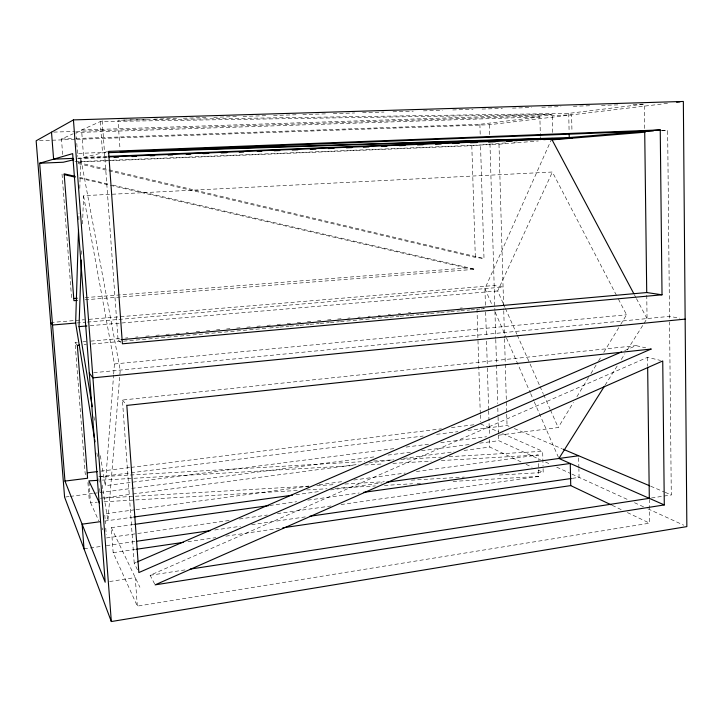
<?xml version="1.0" encoding="UTF-8"?>
<svg xmlns="http://www.w3.org/2000/svg" width="723" height="723" viewBox="0 0 723 723"><rect width="100%" height="100%" fill="white"/><g stroke="black" fill="none" stroke-linecap="round" stroke-linejoin="round"><path stroke-width="0.54" stroke-dasharray="3.62 2.71" d="M78.816 219.801L79.024 213.068M79.792 188.369L80.723 158.066L120.244 370.104L107.926 520.614L103.028 490.646M81.518 254.379L81.672 249.869M82.567 223.904L83.543 195.68L552.381 172.02L616.701 295.815M393.827 448.649L105.305 485.675L113.583 375.12M113.665 374.008L114.415 363.958L83.543 195.68M485.44 305.223L484.934 288.604L551.631 139.024M503.136 303.28L497.677 290.962L552.381 172.02M498.942 435.156L558.219 427.546L573.402 402.485M576.909 396.701L588.594 377.424M590.926 373.574L597.939 362.006M598.517 361.048L601.437 356.222M603.777 352.372L620.135 325.386M620.714 324.419L626.561 314.785L617.216 296.81M605.088 385.187L617.677 365.205M621.274 359.494L624.871 353.782M627.266 349.977L643.452 324.284M644.057 323.326L647.049 318.572L646.742 293.628M62.657 154.505L61.473 139.033L73.059 133.818M107.311 156.421L83.633 157.37L81.591 129.986L100.262 121.591L552.218 114.46L552.634 133.014M154.614 583.904L150.122 575.282L647.537 357.325L660.569 360.452M137.46 569.76L134.216 563.226L136.286 562.322M624.681 350.574L636.068 345.639L645.72 347.835M83.633 157.37L102.53 152.851L107.049 152.707M107.546 151.649L104.492 152.381L78.138 153.412M133.628 524.509L111.297 527.636L113.168 552.67L137.325 606.127L649.615 523.163L649.317 499.457M109.634 581.527L135.255 577.569L137.325 606.127M150.122 575.282L185.775 569.787M651.504 497.984L671.287 494.939L669.561 321.988M113.168 552.67L135.481 549.399M187.935 541.708L215.843 537.623M225.883 536.15L279.449 528.296M84.031 548.865L100.795 546.443M106.38 545.639L135.436 541.446M214.776 529.986L240.479 526.272M251.649 524.663L306.407 516.755M572.372 478.337L579.078 477.37L578.897 468.721M106.507 537.939L136.665 533.646M137.777 533.484L229.363 520.452M239.412 519.015L267.338 515.038M277.388 513.61L330.998 505.983M341.048 504.546L538.734 476.403L538.337 460.623M269.869 505.467L296.665 501.717M307.835 500.153L359.204 492.978M104.699 521.057L132.544 517.225M295.933 494.713L320.551 491.315M330.628 489.932L382.106 482.837M134.858 509.787L104.69 513.881L105.441 523.723M135.978 509.634L309.155 486.1M319.214 484.735L343.786 481.401M353.845 480.027L405.242 473.05M416.412 471.532L538.192 454.984L538.31 459.494M100.425 498.274L131.749 494.152M132.869 494.008L358.888 464.274M368.956 462.955L393.574 459.711M403.642 458.391L453.99 451.767M464.067 450.438L489.796 447.058L521.03 461.925M65.712 496.981L69.074 496.547M70.185 496.403L92.571 493.493M93.692 493.348L130.619 488.54M131.731 488.396L375.68 456.692M387.989 455.083L410.375 452.182M421.563 450.727L469.679 444.464M479.747 443.163L498.771 440.687L540.452 459.729M406.127 447.067L428.495 444.193M440.795 442.621L486.642 436.728M99.205 482.187L98.798 476.828L423.208 436.032M436.629 434.342L457.885 431.667M467.953 430.402L507.04 425.486L509.119 426.362M100.813 471.152L129.941 467.537M131.062 467.392L441.401 428.82M451.486 427.564L475.011 424.636M76.132 138.518L479.891 124.302L539.891 116.927L540.334 135.572M121.365 120.181L568.73 113.384L644.365 104.085L644.681 129.046M76.737 139.349L489.408 124.727L669.941 103.064M134.216 563.226L122.413 400.045L636.068 345.639M93.728 372.697L669.507 316.376L679.927 318.21M114.415 363.958L626.561 314.785M102.205 120.723L118.066 339.946L120.316 339.747M84.103 344.726L86.353 344.528M91.975 344.021L268.522 328.106M269.643 328.007L278.644 327.194M279.765 327.094L288.757 326.281M289.887 326.181L298.879 325.377M300.009 325.269L309.001 324.464M310.122 324.356L319.123 323.552M320.244 323.443L329.245 322.639M330.366 322.539L339.358 321.726M340.488 321.627L388.838 317.261M389.968 317.162L398.96 316.349M400.081 316.249L409.082 315.445M410.203 315.336L419.204 314.532M420.325 314.424L429.317 313.619M430.447 313.511L439.439 312.707M440.569 312.607L449.561 311.794M450.691 311.694L459.683 310.881M460.804 310.782L469.805 309.968M470.926 309.869L479.927 309.055M481.048 308.956L485.549 308.549L483.38 308.07M85.947 474.821L85.124 473.104L75.038 342.53L77.289 342.331M82.901 341.825L86.263 341.527M90.755 341.12L119.937 338.518M125.549 338.012L127.799 337.813M135.653 337.117L137.903 336.909M145.757 336.213L149.128 335.906M155.861 335.309L159.232 335.011M165.965 334.406L169.327 334.107M176.069 333.502L179.431 333.204M186.173 332.598L188.414 332.399M196.267 331.694L199.638 331.396M206.371 330.8L209.742 330.492M216.475 329.896L219.846 329.589M226.579 328.992L229.95 328.694M236.683 328.088L240.045 327.79M246.787 327.185L250.149 326.886M256.882 326.281L260.253 325.983M266.986 325.377L270.357 325.079M277.09 324.482L280.461 324.175M287.194 323.579L290.565 323.271M297.298 322.675L300.66 322.377M307.402 321.771L310.763 321.473M317.505 320.867L320.867 320.569M327.6 319.964L330.971 319.665M337.704 319.06L341.075 318.762M347.808 318.165L350.049 317.957M357.912 317.261L360.153 317.063M368.016 316.358L370.257 316.159M378.12 315.454L380.361 315.255M388.215 314.55L390.465 314.351M398.319 313.646L400.569 313.448M408.423 312.752L410.673 312.544M460.063 308.134L462.304 307.935M90.285 325.666L497.677 290.962M78.274 162.042L471.803 145.721L507.157 142.756M513.809 142.196L517.144 141.916M50.655 322.539L84.428 319.72M88.929 319.34L494.171 285.513L503.081 287.076L86.887 322.115M76.765 322.964L85.757 322.205M74.948 161.762L498.987 144.229L538.355 140.976M662.033 130.782L667.645 130.321L669.552 320.867M85.151 299.783L475.147 269.29L110.303 184.528M85.151 297.605L466.606 267.998L475.147 269.29M103.805 498.084L308.848 486.136M316.737 485.675L334.767 484.627M344.907 484.03L384.338 481.735M411.378 480.162L460.949 477.27M462.078 477.207L464.329 477.081M499.25 475.038L543.19 472.481L543.054 466.913M88.938 481.961L90.52 502.575L97.28 502.178M104.04 501.78L298.861 490.411M306.742 489.95L327.013 488.766M334.903 488.305L375.436 485.937M384.446 485.413L412.607 483.768M417.108 483.506L420.488 483.307M453.14 481.401L538.734 476.403M98.798 476.828L364.672 461.545M373.683 461.021L393.963 459.855M400.723 459.466L441.274 457.135M449.164 456.683L542.666 451.306L543.027 465.793M102.368 480.099L132.779 478.346M133.9 478.283L354.632 465.558M364.763 464.979L382.783 463.94M392.914 463.353L431.206 461.147M441.346 460.56L538.192 454.984M77.469 158.201L107.763 156.972M107.266 157.542L77.93 158.735L77.686 155.454M661.093 130.574L667.645 130.321M61.473 139.033L75.002 138.554M39.53 140.669L75.617 139.385M81.591 129.986L552.218 114.46M53.764 132.11L75.201 131.396M76.331 131.36L571.622 114.867L571.965 131.532M539.891 116.927L75.96 132.517L76.448 139.069M123.624 120.063L148.423 119.304M154.053 119.132L177.722 118.4M183.362 118.229L207.031 117.506M213.791 117.298L237.46 116.566M243.1 116.394L266.769 115.671M273.529 115.463L296.078 114.767M302.838 114.559L325.386 113.873M333.276 113.628L354.686 112.969M362.575 112.725L383.994 112.074M393.014 111.794L413.303 111.17M423.443 110.863L442.603 110.276M452.752 109.959L473.041 109.336M482.06 109.065L502.349 108.441M512.49 108.125L531.649 107.537M541.798 107.23L560.958 106.643M573.357 106.263L590.266 105.739M601.536 105.395L619.566 104.844M633.095 104.428L644.365 104.085M120.244 120.199L117.985 120.235L120.054 149.516M78.12 163.57L475.336 257.406L484.012 258.527L480.524 144.989M79.53 177.379L109.2 184.275M79.62 178.183L109.309 185.07M110.402 185.323L466.606 267.998M78.238 162.539L484.012 258.527M514.306 428.558L562.033 448.739M650.7 486.227L664.085 491.884M665.115 492.327L671.287 494.939M480.614 423.94L498.463 431.812M502.575 433.628L542.666 451.306M545.531 462.042L550.61 464.365M556.71 467.157L570.944 473.655M571.956 474.116L628.341 499.873M634.505 502.693L643.741 506.913M647.844 508.784L683.768 525.196M526.064 464.329L532.11 467.203M538.156 470.086L543.19 472.481M612.2 505.341L621.301 509.679M627.365 512.562L649.615 523.163M118.066 339.946L120.958 342.521M75.038 342.53L77.352 345.341M122.413 400.045L126.823 405.404M634.333 294.632L635.924 297.623M636.448 298.617L647.049 318.572M111.297 527.636L139.901 587.248M90.52 502.575L98.744 520.759M101.943 527.835L102.856 529.86M503.597 304.311L504.961 307.392M505.413 308.423L516.791 334.089M517.252 335.12L539.557 385.44M540.009 386.471L543.199 393.655M543.651 394.686L550.022 409.064M550.474 410.086L558.219 427.546M484.934 288.604L492.11 305.079M495.246 312.282L506.01 336.99M506.462 338.021L530.221 392.589M530.673 393.61L533.809 400.822M534.261 401.852L558.924 458.472M93.909 416.719L94.83 422.277M100.343 455.644L105.305 485.675M96.864 452.914L97.587 457.352M102.124 485.097L102.847 489.534M62.033 174.098L71.649 298.653M76.783 143.443L77.605 154.361M105.766 528.097L106.263 534.659M99.693 488.621L100.018 492.914M87.926 482.539L89.245 499.747M100.262 121.591L102.53 152.851M479.891 124.302L480.226 135.192M485.648 311.92L486.407 336.656M486.552 341.157L487.338 367.013M487.374 368.143L488.658 409.742M488.685 410.863L489.435 435.246M489.57 439.539L489.796 447.058M471.803 145.721L475.336 257.406M476.972 308.884L480.289 413.791M480.325 414.921L480.542 421.69M498.987 144.229L503.723 309.589M503.75 310.709L504.527 337.713M504.564 338.843L506.687 413.113M506.724 414.234L507.04 425.486M489.408 124.727L489.742 135.969M489.968 143.841L494.903 310.248M494.939 311.378L495.743 338.364M495.77 339.485L497.677 403.579M497.804 408.079L498.039 415.951M498.075 417.072L498.572 433.936M498.608 435.065L498.771 440.687M540.361 136.674L540.442 139.964M578.671 457.921L578.879 467.645M568.73 113.384L569.118 132.056M647.537 357.325L647.654 366.344"/><path stroke-width="1.08" d="M94.324 437.379L75.644 323.054L78.509 229.896M92.255 406.706L79.024 326.633L81.328 260.027M604.482 386.145L558.924 458.472L664.292 504.934L662.738 360.967L155.111 584.862L664.292 504.934M73.439 119.901L36.15 140.786L64.591 497.126L111.324 621.545L686.85 526.606L683.352 101.455L73.439 119.901L111.324 621.545M137.325 561.879L621.581 351.92M39.657 163.217L72.652 153.628L105.178 582.214L64.971 481.084L39.657 163.217L63.253 162.241L73.737 159.738M190.23 569.1L649.308 498.328L647.663 367.474M136.602 549.236L183.47 542.358M282.801 527.799L570.736 485.603L611.188 504.862M136.548 541.283L210.303 530.628M309.76 516.267L571.251 478.499M134.74 524.356L268.748 505.621M363.669 492.354L570.257 463.47L570.736 485.603M100.398 521.654L82.106 524.175L84.031 548.865M133.665 517.072L292.58 495.174M386.579 482.223L578.635 455.761M64.971 481.084L87.591 478.237L77.352 345.341L79.602 345.133M87.366 472.824L97.451 471.577M676.647 102.259L680 101.862M685.142 319.123L92.924 377.858L89.309 373.131M121.437 339.647L646.724 292.544L662.024 294.803L660.244 129.914L108.567 151.405L122.395 343.805L662.024 294.803M79.024 326.633L86.905 325.956M543.795 139.684L551.631 139.024L633.8 293.628M653.447 130.872L120.217 151.767L569.236 137.551L660.244 129.914M75.644 323.054L52.544 325.007L50.655 322.539M551.857 139.864L645.169 132.173M77.289 300.397L73.918 300.669L64.148 173.809L75.138 176.358M73.9 298.472L77.28 298.21M97.867 480.352L88.857 480.876L99.413 502.883M108.441 156.376L552.761 138.473L108.179 152.67M73.131 158.373L53.61 159.159L51.505 132.182M108.884 156.927L572.101 138.192M114.035 157.271L118.545 157.09M132.083 156.539L136.593 156.358M150.131 155.807L154.641 155.617M168.179 155.074L172.689 154.885M186.227 154.342L190.745 154.153M203.154 153.656L208.793 153.421M221.202 152.924L226.841 152.689M239.25 152.192L243.759 152.002M257.298 151.45L261.807 151.27M274.216 150.764L279.855 150.538M292.264 150.032L297.903 149.806M310.321 149.299L315.96 149.074M328.369 148.567L334.008 148.342M346.416 147.835L352.056 147.609M363.335 147.149L368.974 146.923M381.383 146.417L387.022 146.191M399.43 145.684L405.07 145.459M417.487 144.952L423.127 144.727M435.535 144.22L441.175 143.994M452.453 143.534L459.222 143.262M470.501 142.802L477.27 142.53M488.549 142.07L495.318 141.798M506.597 141.337L512.236 141.112M64.23 174.605L75.219 177.162M563.072 449.173L649.67 485.793M94.686 439.593L95.047 441.816M569.164 134.252L569.236 137.551M644.708 131.215L646.724 292.544M651.089 349.055L138.843 572.562L126.823 405.404L651.089 349.055"/></g></svg>
